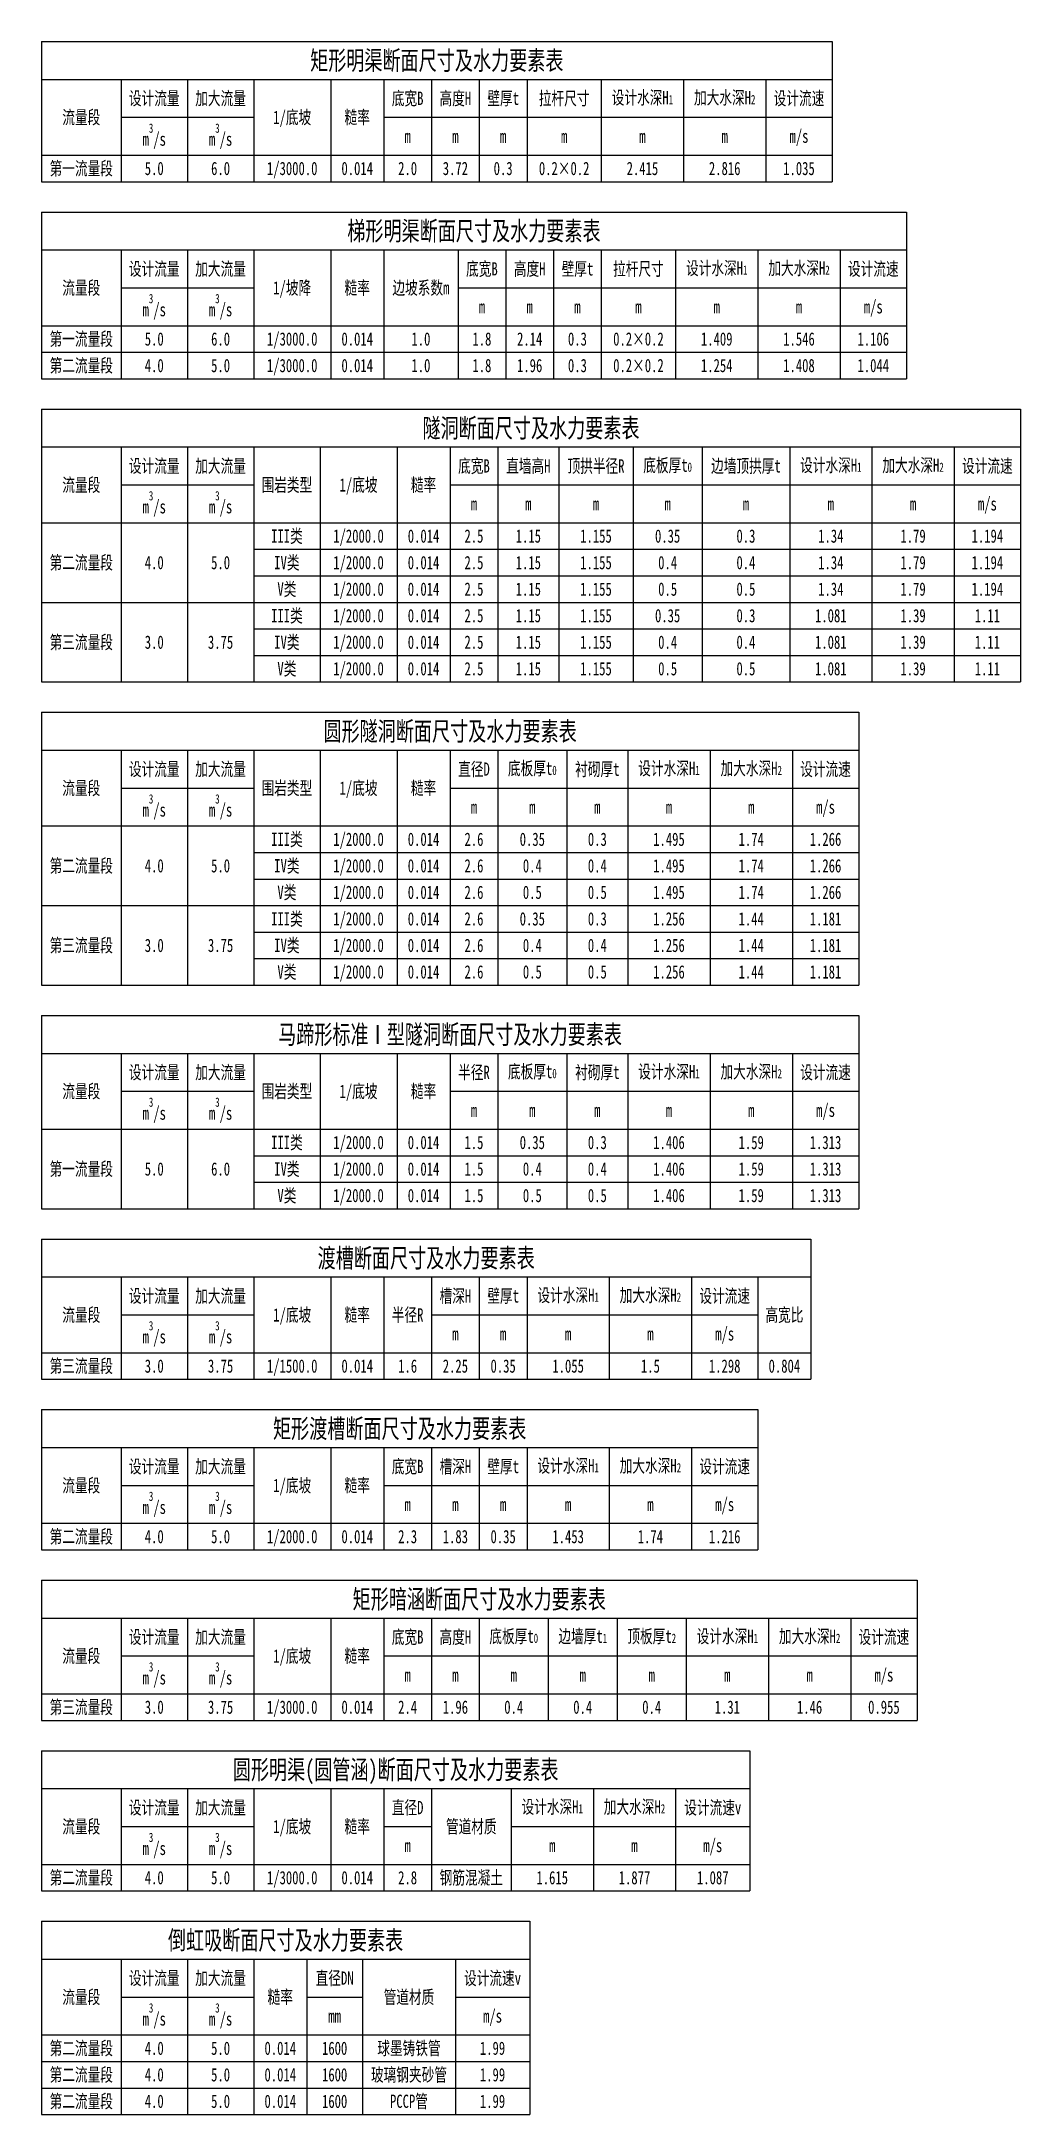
# Model space of a CAD drawing. Header units: metres. Extents: x 0 to 258, y -547 to 0.
import ezdxf
from ezdxf.enums import TextEntityAlignment as Align

# ---------------------------------------------------------------- set-up
doc = ezdxf.new("R2010")
doc.units = ezdxf.units.M
doc.styles.get("Standard").update_dxf_attribs({"font": '', "width": 0.7})
doc.styles.get('Standard').set_extended_font_data('仿宋')

msp = doc.modelspace()

# ---------------------------------------------------------------- linework, layer by layer
at = {"layer": 'TABLE'}
for p, q in [((0, 0), (208.6, 0)), ((0, 0), (0, -10)), ((208.6, 0), (208.6, -10)), ((0, -10), (208.6, -10)), ((0, -10), (0, -30)), ((21, -10), (21, -30)), ((38.5, -10), (38.5, -30)), ((56, -10), (56, -30)), ((76.3, -10), (76.3, -30)), ((90.3, -10), (90.3, -30)), ((102.9, -10), (102.9, -30)), ((115.5, -10), (115.5, -30)), ((128.1, -10), (128.1, -30)), ((147.7, -10), (147.7, -30)), ((169.4, -10), (169.4, -30)), ((191.1, -10), (191.1, -30)), ((208.6, -10), (208.6, -30)), ((21, -20), (38.5, -20)), ((38.5, -20), (56, -20)), ((90.3, -20), (102.9, -20)), ((102.9, -20), (115.5, -20)), ((115.5, -20), (128.1, -20)), ((128.1, -20), (147.7, -20)), ((147.7, -20), (169.4, -20)), ((169.4, -20), (191.1, -20)), ((191.1, -20), (208.6, -20)), ((0, -30), (208.6, -30)), ((0, -30), (208.6, -30)), ((0, -30), (0, -37)), ((21, -30), (21, -37)), ((38.5, -30), (38.5, -37)), ((56, -30), (56, -37)), ((76.3, -30), (76.3, -37)), ((90.3, -30), (90.3, -37)), ((102.9, -30), (102.9, -37)), ((115.5, -30), (115.5, -37)), ((128.1, -30), (128.1, -37)), ((147.7, -30), (147.7, -37)), ((169.4, -30), (169.4, -37)), ((191.1, -30), (191.1, -37)), ((208.6, -30), (208.6, -37)), ((0, -37), (208.6, -37)), ((0, -45), (228.2, -45)), ((0, -45), (0, -55)), ((228.2, -45), (228.2, -55)), ((0, -55), (228.2, -55)), ((0, -55), (0, -75)), ((21, -55), (21, -75)), ((38.5, -55), (38.5, -75)), ((56, -55), (56, -75)), ((76.3, -55), (76.3, -75)), ((90.3, -55), (90.3, -75)), ((109.9, -55), (109.9, -75)), ((122.5, -55), (122.5, -75)), ((135.1, -55), (135.1, -75)), ((147.7, -55), (147.7, -75)), ((167.3, -55), (167.3, -75)), ((189, -55), (189, -75)), ((210.7, -55), (210.7, -75)), ((228.2, -55), (228.2, -75)), ((21, -65), (38.5, -65)), ((38.5, -65), (56, -65)), ((109.9, -65), (122.5, -65)), ((122.5, -65), (135.1, -65)), ((135.1, -65), (147.7, -65)), ((147.7, -65), (167.3, -65)), ((167.3, -65), (189, -65)), ((189, -65), (210.7, -65)), ((210.7, -65), (228.2, -65)), ((0, -75), (228.2, -75)), ((0, -75), (228.2, -75)), ((0, -75), (0, -89)), ((21, -75), (21, -89)), ((38.5, -75), (38.5, -89)), ((56, -75), (56, -89)), ((76.3, -75), (76.3, -89)), ((90.3, -75), (90.3, -89)), ((109.9, -75), (109.9, -89)), ((122.5, -75), (122.5, -89)), ((135.1, -75), (135.1, -89)), ((147.7, -75), (147.7, -89)), ((167.3, -75), (167.3, -89)), ((189, -75), (189, -89)), ((210.7, -75), (210.7, -89)), ((228.2, -75), (228.2, -89)), ((0, -82), (228.2, -82)), ((0, -89), (228.2, -89)), ((0, -97), (258.3, -97)), ((0, -97), (0, -107)), ((258.3, -97), (258.3, -107)), ((0, -107), (258.3, -107)), ((0, -107), (0, -127)), ((21, -107), (21, -127)), ((38.5, -107), (38.5, -127)), ((56, -107), (56, -127)), ((73.5, -107), (73.5, -127)), ((93.8, -107), (93.8, -127)), ((107.8, -107), (107.8, -127)), ((120.4, -107), (120.4, -127)), ((136.5, -107), (136.5, -127)), ((156.1, -107), (156.1, -127)), ((174.3, -107), (174.3, -127)), ((197.4, -107), (197.4, -127)), ((219.1, -107), (219.1, -127)), ((240.8, -107), (240.8, -127)), ((258.3, -107), (258.3, -127)), ((21, -117), (38.5, -117)), ((38.5, -117), (56, -117)), ((107.8, -117), (120.4, -117)), ((120.4, -117), (136.5, -117)), ((136.5, -117), (156.1, -117)), ((156.1, -117), (174.3, -117)), ((174.3, -117), (197.4, -117)), ((197.4, -117), (219.1, -117)), ((219.1, -117), (240.8, -117)), ((240.8, -117), (258.3, -117)), ((0, -127), (258.3, -127)), ((0, -127), (258.3, -127)), ((0, -127), (0, -169)), ((21, -127), (21, -169)), ((38.5, -127), (38.5, -169)), ((56, -127), (56, -169)), ((73.5, -127), (73.5, -169)), ((93.8, -127), (93.8, -169)), ((107.8, -127), (107.8, -169)), ((120.4, -127), (120.4, -169)), ((136.5, -127), (136.5, -169)), ((156.1, -127), (156.1, -169)), ((174.3, -127), (174.3, -169)), ((197.4, -127), (197.4, -169)), ((219.1, -127), (219.1, -169)), ((240.8, -127), (240.8, -169)), ((258.3, -127), (258.3, -169)), ((56, -134), (258.3, -134)), ((56, -141), (258.3, -141)), ((0, -148), (258.3, -148)), ((56, -155), (258.3, -155)), ((56, -162), (258.3, -162)), ((0, -169), (258.3, -169)), ((0, -177), (215.6, -177)), ((0, -177), (0, -187)), ((215.6, -177), (215.6, -187)), ((0, -187), (215.6, -187)), ((0, -187), (0, -207)), ((21, -187), (21, -207)), ((38.5, -187), (38.5, -207)), ((56, -187), (56, -207)), ((73.5, -187), (73.5, -207)), ((93.8, -187), (93.8, -207)), ((107.8, -187), (107.8, -207)), ((120.4, -187), (120.4, -207)), ((138.6, -187), (138.6, -207)), ((154.7, -187), (154.7, -207)), ((176.4, -187), (176.4, -207)), ((198.1, -187), (198.1, -207)), ((215.6, -187), (215.6, -207)), ((21, -197), (38.5, -197)), ((38.5, -197), (56, -197)), ((107.8, -197), (120.4, -197)), ((120.4, -197), (138.6, -197)), ((138.6, -197), (154.7, -197)), ((154.7, -197), (176.4, -197)), ((176.4, -197), (198.1, -197)), ((198.1, -197), (215.6, -197)), ((0, -207), (215.6, -207)), ((0, -207), (215.6, -207)), ((0, -207), (0, -249)), ((21, -207), (21, -249)), ((38.5, -207), (38.5, -249)), ((56, -207), (56, -249)), ((73.5, -207), (73.5, -249)), ((93.8, -207), (93.8, -249)), ((107.8, -207), (107.8, -249)), ((120.4, -207), (120.4, -249)), ((138.6, -207), (138.6, -249)), ((154.7, -207), (154.7, -249)), ((176.4, -207), (176.4, -249)), ((198.1, -207), (198.1, -249)), ((215.6, -207), (215.6, -249)), ((56, -214), (215.6, -214)), ((56, -221), (215.6, -221)), ((0, -228), (215.6, -228)), ((56, -235), (215.6, -235)), ((56, -242), (215.6, -242)), ((0, -249), (215.6, -249)), ((0, -257), (215.6, -257)), ((0, -257), (0, -267)), ((215.6, -257), (215.6, -267)), ((0, -267), (215.6, -267)), ((0, -267), (0, -287)), ((21, -267), (21, -287)), ((38.5, -267), (38.5, -287)), ((56, -267), (56, -287)), ((73.5, -267), (73.5, -287)), ((93.8, -267), (93.8, -287)), ((107.8, -267), (107.8, -287)), ((120.4, -267), (120.4, -287)), ((138.6, -267), (138.6, -287)), ((154.7, -267), (154.7, -287)), ((176.4, -267), (176.4, -287)), ((198.1, -267), (198.1, -287)), ((215.6, -267), (215.6, -287)), ((21, -277), (38.5, -277)), ((38.5, -277), (56, -277)), ((107.8, -277), (120.4, -277)), ((120.4, -277), (138.6, -277)), ((138.6, -277), (154.7, -277)), ((154.7, -277), (176.4, -277)), ((176.4, -277), (198.1, -277)), ((198.1, -277), (215.6, -277)), ((0, -287), (215.6, -287)), ((0, -287), (215.6, -287)), ((0, -287), (0, -308)), ((21, -287), (21, -308)), ((38.5, -287), (38.5, -308)), ((56, -287), (56, -308)), ((73.5, -287), (73.5, -308)), ((93.8, -287), (93.8, -308)), ((107.8, -287), (107.8, -308)), ((120.4, -287), (120.4, -308)), ((138.6, -287), (138.6, -308)), ((154.7, -287), (154.7, -308)), ((176.4, -287), (176.4, -308)), ((198.1, -287), (198.1, -308)), ((215.6, -287), (215.6, -308)), ((56, -294), (215.6, -294)), ((56, -301), (215.6, -301)), ((0, -308), (215.6, -308)), ((0, -316), (203, -316)), ((0, -316), (0, -326)), ((203, -316), (203, -326)), ((0, -326), (203, -326)), ((0, -326), (0, -346)), ((21, -326), (21, -346)), ((38.5, -326), (38.5, -346)), ((56, -326), (56, -346)), ((76.3, -326), (76.3, -346)), ((90.3, -326), (90.3, -346)), ((102.9, -326), (102.9, -346)), ((115.5, -326), (115.5, -346)), ((128.1, -326), (128.1, -346)), ((149.8, -326), (149.8, -346)), ((171.5, -326), (171.5, -346)), ((189, -326), (189, -346)), ((203, -326), (203, -346)), ((21, -336), (38.5, -336)), ((38.5, -336), (56, -336)), ((102.9, -336), (115.5, -336)), ((115.5, -336), (128.1, -336)), ((128.1, -336), (149.8, -336)), ((149.8, -336), (171.5, -336)), ((171.5, -336), (189, -336)), ((0, -346), (203, -346)), ((0, -346), (203, -346)), ((0, -346), (0, -353)), ((21, -346), (21, -353)), ((38.5, -346), (38.5, -353)), ((56, -346), (56, -353)), ((76.3, -346), (76.3, -353)), ((90.3, -346), (90.3, -353)), ((102.9, -346), (102.9, -353)), ((115.5, -346), (115.5, -353)), ((128.1, -346), (128.1, -353)), ((149.8, -346), (149.8, -353)), ((171.5, -346), (171.5, -353)), ((189, -346), (189, -353)), ((203, -346), (203, -353)), ((0, -353), (203, -353)), ((0, -361), (189, -361)), ((0, -361), (0, -371)), ((189, -361), (189, -371)), ((0, -371), (189, -371)), ((0, -371), (0, -391)), ((21, -371), (21, -391)), ((38.5, -371), (38.5, -391)), ((56, -371), (56, -391)), ((76.3, -371), (76.3, -391)), ((90.3, -371), (90.3, -391)), ((102.9, -371), (102.9, -391)), ((115.5, -371), (115.5, -391)), ((128.1, -371), (128.1, -391)), ((149.8, -371), (149.8, -391)), ((171.5, -371), (171.5, -391)), ((189, -371), (189, -391)), ((21, -381), (38.5, -381)), ((38.5, -381), (56, -381)), ((90.3, -381), (102.9, -381)), ((102.9, -381), (115.5, -381)), ((115.5, -381), (128.1, -381)), ((128.1, -381), (149.8, -381)), ((149.8, -381), (171.5, -381)), ((171.5, -381), (189, -381)), ((0, -391), (189, -391)), ((0, -391), (189, -391)), ((0, -391), (0, -398)), ((21, -391), (21, -398)), ((38.5, -391), (38.5, -398)), ((56, -391), (56, -398)), ((76.3, -391), (76.3, -398)), ((90.3, -391), (90.3, -398)), ((102.9, -391), (102.9, -398)), ((115.5, -391), (115.5, -398)), ((128.1, -391), (128.1, -398)), ((149.8, -391), (149.8, -398)), ((171.5, -391), (171.5, -398)), ((189, -391), (189, -398)), ((0, -398), (189, -398)), ((0, -406), (231, -406)), ((0, -406), (0, -416)), ((231, -406), (231, -416)), ((0, -416), (231, -416)), ((0, -416), (0, -436)), ((21, -416), (21, -436)), ((38.5, -416), (38.5, -436)), ((56, -416), (56, -436)), ((76.3, -416), (76.3, -436)), ((90.3, -416), (90.3, -436)), ((102.9, -416), (102.9, -436)), ((115.5, -416), (115.5, -436)), ((133.7, -416), (133.7, -436)), ((151.9, -416), (151.9, -436)), ((170.1, -416), (170.1, -436)), ((191.8, -416), (191.8, -436)), ((213.5, -416), (213.5, -436)), ((231, -416), (231, -436)), ((21, -426), (38.5, -426)), ((38.5, -426), (56, -426)), ((90.3, -426), (102.9, -426)), ((102.9, -426), (115.5, -426)), ((115.5, -426), (133.7, -426)), ((133.7, -426), (151.9, -426)), ((151.9, -426), (170.1, -426)), ((170.1, -426), (191.8, -426)), ((191.8, -426), (213.5, -426)), ((213.5, -426), (231, -426)), ((0, -436), (231, -436)), ((0, -436), (231, -436)), ((0, -436), (0, -443)), ((21, -436), (21, -443)), ((38.5, -436), (38.5, -443)), ((56, -436), (56, -443)), ((76.3, -436), (76.3, -443)), ((90.3, -436), (90.3, -443)), ((102.9, -436), (102.9, -443)), ((115.5, -436), (115.5, -443)), ((133.7, -436), (133.7, -443)), ((151.9, -436), (151.9, -443)), ((170.1, -436), (170.1, -443)), ((191.8, -436), (191.8, -443)), ((213.5, -436), (213.5, -443)), ((231, -436), (231, -443)), ((0, -443), (231, -443)), ((0, -451), (186.9, -451)), ((0, -451), (0, -461)), ((186.9, -451), (186.9, -461)), ((0, -461), (186.9, -461)), ((0, -461), (0, -481)), ((21, -461), (21, -481)), ((38.5, -461), (38.5, -481)), ((56, -461), (56, -481)), ((76.3, -461), (76.3, -481)), ((90.3, -461), (90.3, -481)), ((102.9, -461), (102.9, -481)), ((123.9, -461), (123.9, -481)), ((145.6, -461), (145.6, -481)), ((167.3, -461), (167.3, -481)), ((186.9, -461), (186.9, -481)), ((21, -471), (38.5, -471)), ((38.5, -471), (56, -471)), ((90.3, -471), (102.9, -471)), ((123.9, -471), (145.6, -471)), ((145.6, -471), (167.3, -471)), ((167.3, -471), (186.9, -471)), ((0, -481), (186.9, -481)), ((0, -481), (186.9, -481)), ((0, -481), (0, -488)), ((21, -481), (21, -488)), ((38.5, -481), (38.5, -488)), ((56, -481), (56, -488)), ((76.3, -481), (76.3, -488)), ((90.3, -481), (90.3, -488)), ((102.9, -481), (102.9, -488)), ((123.9, -481), (123.9, -488)), ((145.6, -481), (145.6, -488)), ((167.3, -481), (167.3, -488)), ((186.9, -481), (186.9, -488)), ((0, -488), (186.9, -488)), ((0, -496), (128.8, -496)), ((0, -496), (0, -506)), ((128.8, -496), (128.8, -506)), ((0, -506), (128.8, -506)), ((0, -506), (0, -526)), ((21, -506), (21, -526)), ((38.5, -506), (38.5, -526)), ((56, -506), (56, -526)), ((70, -506), (70, -526)), ((84.7, -506), (84.7, -526)), ((109.2, -506), (109.2, -526)), ((128.8, -506), (128.8, -526)), ((21, -516), (38.5, -516)), ((38.5, -516), (56, -516)), ((70, -516), (84.7, -516)), ((109.2, -516), (128.8, -516)), ((0, -526), (128.8, -526)), ((0, -526), (128.8, -526)), ((0, -526), (0, -547)), ((21, -526), (21, -547)), ((38.5, -526), (38.5, -547)), ((56, -526), (56, -547)), ((70, -526), (70, -547)), ((84.7, -526), (84.7, -547)), ((109.2, -526), (109.2, -547)), ((128.8, -526), (128.8, -547)), ((0, -533), (128.8, -533)), ((0, -540), (128.8, -540)), ((0, -547), (128.8, -547))]:
    msp.add_line(p, q, dxfattribs=at)

# ---------------------------------------------------------------- texts
at = {"layer": 'TABLE', "width": 0.7}
for s, height, p in [('矩形明渠断面尺寸及水力要素表', 5, (104.3, -5)), ('设计流量', 3.5, (29.75, -15)), ('加大流量', 3.5, (47.25, -15)), ('底宽B', 3.5, (96.6, -15)), ('高度H', 3.5, (109.2, -15)), ('壁厚t', 3.5, (121.8, -15)), ('拉杆尺寸', 3.5, (137.9, -15)), ('设计流速', 3.5, (199.85, -15)), ('流量段', 3.5, (10.5, -20)), ('1/底坡', 3.5, (66.15, -20)), ('糙率', 3.5, (83.3, -20)), ('m', 3.5, (96.6, -25)), ('m', 3.5, (109.2, -25)), ('m', 3.5, (121.8, -25)), ('m', 3.5, (137.9, -25)), ('m', 3.5, (158.55, -25)), ('m', 3.5, (180.25, -25)), ('m/s', 3.5, (199.85, -25)), ('第一流量段', 3.5, (10.5, -33.5)), ('5.0', 3.5, (29.75, -33.5)), ('6.0', 3.5, (47.25, -33.5)), ('1/3000.0', 3.5, (66.15, -33.5)), ('0.014', 3.5, (83.3, -33.5)), ('2.0', 3.5, (96.6, -33.5)), ('3.72', 3.5, (109.2, -33.5)), ('0.3', 3.5, (121.8, -33.5)), ('0.2×0.2', 3.5, (137.9, -33.5)), ('2.415', 3.5, (158.55, -33.5)), ('2.816', 3.5, (180.25, -33.5)), ('1.035', 3.5, (199.85, -33.5)), ('梯形明渠断面尺寸及水力要素表', 5, (114.1, -50)), ('设计流量', 3.5, (29.75, -60)), ('加大流量', 3.5, (47.25, -60)), ('底宽B', 3.5, (116.2, -60)), ('高度H', 3.5, (128.8, -60)), ('壁厚t', 3.5, (141.4, -60)), ('拉杆尺寸', 3.5, (157.5, -60)), ('设计流速', 3.5, (219.45, -60)), ('流量段', 3.5, (10.5, -65)), ('1/坡降', 3.5, (66.15, -65)), ('糙率', 3.5, (83.3, -65)), ('边坡系数m', 3.5, (100.1, -65)), ('m', 3.5, (116.2, -70)), ('m', 3.5, (128.8, -70)), ('m', 3.5, (141.4, -70)), ('m', 3.5, (157.5, -70)), ('m', 3.5, (178.15, -70)), ('m', 3.5, (199.85, -70)), ('m/s', 3.5, (219.45, -70)), ('第一流量段', 3.5, (10.5, -78.5)), ('1/3000.0', 3.5, (66.15, -78.5)), ('5.0', 3.5, (29.75, -78.5)), ('6.0', 3.5, (47.25, -78.5)), ('0.014', 3.5, (83.3, -78.5)), ('1.0', 3.5, (100.1, -78.5)), ('1.8', 3.5, (116.2, -78.5)), ('2.14', 3.5, (128.8, -78.5)), ('0.3', 3.5, (141.4, -78.5)), ('0.2×0.2', 3.5, (157.5, -78.5)), ('1.409', 3.5, (178.15, -78.5)), ('1.546', 3.5, (199.85, -78.5)), ('1.106', 3.5, (219.45, -78.5)), ('第二流量段', 3.5, (10.5, -85.5)), ('4.0', 3.5, (29.75, -85.5)), ('5.0', 3.5, (47.25, -85.5)), ('1/3000.0', 3.5, (66.15, -85.5)), ('0.014', 3.5, (83.3, -85.5)), ('1.0', 3.5, (100.1, -85.5)), ('1.8', 3.5, (116.2, -85.5)), ('1.96', 3.5, (128.8, -85.5)), ('0.3', 3.5, (141.4, -85.5)), ('0.2×0.2', 3.5, (157.5, -85.5)), ('1.254', 3.5, (178.15, -85.5)), ('1.408', 3.5, (199.85, -85.5)), ('1.044', 3.5, (219.45, -85.5)), ('隧洞断面尺寸及水力要素表', 5, (129.15, -102)), ('流量段', 3.5, (10.5, -117)), ('设计流量', 3.5, (29.75, -112)), ('加大流量', 3.5, (47.25, -112)), ('围岩类型', 3.5, (64.75, -117)), ('1/底坡', 3.5, (83.65, -117)), ('糙率', 3.5, (100.8, -117)), ('底宽B', 3.5, (114.1, -112)), ('直墙高H', 3.5, (128.45, -112)), ('顶拱半径R', 3.5, (146.3, -112)), ('边墙顶拱厚t', 3.5, (185.85, -112)), ('设计流速', 3.5, (249.55, -112)), ('m/s', 3.5, (249.55, -122)), ('m', 3.5, (114.1, -122)), ('m', 3.5, (128.45, -122)), ('m', 3.5, (146.3, -122)), ('m', 3.5, (165.2, -122)), ('m', 3.5, (185.85, -122)), ('m', 3.5, (208.25, -122)), ('m', 3.5, (229.95, -122)), ('III类', 3.5, (64.75, -130.5)), ('1/2000.0', 3.5, (83.65, -130.5)), ('0.014', 3.5, (100.8, -130.5)), ('2.5', 3.5, (114.1, -130.5)), ('1.15', 3.5, (128.45, -130.5)), ('1.155', 3.5, (146.3, -130.5)), ('0.35', 3.5, (165.2, -130.5)), ('0.3', 3.5, (185.85, -130.5)), ('1.34', 3.5, (208.25, -130.5)), ('1.79', 3.5, (229.95, -130.5)), ('1.194', 3.5, (249.55, -130.5)), ('第二流量段', 3.5, (10.5, -137.5)), ('4.0', 3.5, (29.75, -137.5)), ('5.0', 3.5, (47.25, -137.5)), ('IV类', 3.5, (64.75, -137.5)), ('1/2000.0', 3.5, (83.65, -137.5)), ('0.014', 3.5, (100.8, -137.5)), ('2.5', 3.5, (114.1, -137.5)), ('1.15', 3.5, (128.45, -137.5)), ('1.155', 3.5, (146.3, -137.5)), ('0.4', 3.5, (165.2, -137.5)), ('0.4', 3.5, (185.85, -137.5)), ('1.34', 3.5, (208.25, -137.5)), ('1.79', 3.5, (229.95, -137.5)), ('1.194', 3.5, (249.55, -137.5)), ('V类', 3.5, (64.75, -144.5)), ('1/2000.0', 3.5, (83.65, -144.5)), ('0.014', 3.5, (100.8, -144.5)), ('2.5', 3.5, (114.1, -144.5)), ('1.15', 3.5, (128.45, -144.5)), ('1.155', 3.5, (146.3, -144.5)), ('0.5', 3.5, (165.2, -144.5)), ('0.5', 3.5, (185.85, -144.5)), ('1.34', 3.5, (208.25, -144.5)), ('1.79', 3.5, (229.95, -144.5)), ('1.194', 3.5, (249.55, -144.5)), ('III类', 3.5, (64.75, -151.5)), ('1/2000.0', 3.5, (83.65, -151.5)), ('0.014', 3.5, (100.8, -151.5)), ('2.5', 3.5, (114.1, -151.5)), ('1.15', 3.5, (128.45, -151.5)), ('1.155', 3.5, (146.3, -151.5)), ('0.35', 3.5, (165.2, -151.5)), ('0.3', 3.5, (185.85, -151.5)), ('1.081', 3.5, (208.25, -151.5)), ('1.39', 3.5, (229.95, -151.5)), ('1.11', 3.5, (249.55, -151.5)), ('第三流量段', 3.5, (10.5, -158.5)), ('3.0', 3.5, (29.75, -158.5)), ('3.75', 3.5, (47.25, -158.5)), ('IV类', 3.5, (64.75, -158.5)), ('1/2000.0', 3.5, (83.65, -158.5)), ('0.014', 3.5, (100.8, -158.5)), ('2.5', 3.5, (114.1, -158.5)), ('1.15', 3.5, (128.45, -158.5)), ('1.155', 3.5, (146.3, -158.5)), ('0.4', 3.5, (165.2, -158.5)), ('0.4', 3.5, (185.85, -158.5)), ('1.081', 3.5, (208.25, -158.5)), ('1.39', 3.5, (229.95, -158.5)), ('1.11', 3.5, (249.55, -158.5)), ('V类', 3.5, (64.75, -165.5)), ('1/2000.0', 3.5, (83.65, -165.5)), ('0.014', 3.5, (100.8, -165.5)), ('2.5', 3.5, (114.1, -165.5)), ('1.15', 3.5, (128.45, -165.5)), ('1.155', 3.5, (146.3, -165.5)), ('0.5', 3.5, (165.2, -165.5)), ('0.5', 3.5, (185.85, -165.5)), ('1.081', 3.5, (208.25, -165.5)), ('1.39', 3.5, (229.95, -165.5)), ('1.11', 3.5, (249.55, -165.5)), ('圆形隧洞断面尺寸及水力要素表', 5, (107.8, -182)), ('设计流量', 3.5, (29.75, -192)), ('加大流量', 3.5, (47.25, -192)), ('直径D', 3.5, (114.1, -192)), ('衬砌厚t', 3.5, (146.65, -192)), ('设计流速', 3.5, (206.85, -192)), ('流量段', 3.5, (10.5, -197)), ('围岩类型', 3.5, (64.75, -197)), ('1/底坡', 3.5, (83.65, -197)), ('糙率', 3.5, (100.8, -197)), ('m', 3.5, (114.1, -202)), ('m', 3.5, (129.5, -202)), ('m', 3.5, (146.65, -202)), ('m', 3.5, (165.55, -202)), ('m', 3.5, (187.25, -202)), ('m/s', 3.5, (206.85, -202)), ('III类', 3.5, (64.75, -210.5)), ('1/2000.0', 3.5, (83.65, -210.5)), ('0.014', 3.5, (100.8, -210.5)), ('2.6', 3.5, (114.1, -210.5)), ('0.35', 3.5, (129.5, -210.5)), ('0.3', 3.5, (146.65, -210.5)), ('1.495', 3.5, (165.55, -210.5)), ('1.74', 3.5, (187.25, -210.5)), ('1.266', 3.5, (206.85, -210.5)), ('第二流量段', 3.5, (10.5, -217.5)), ('4.0', 3.5, (29.75, -217.5)), ('5.0', 3.5, (47.25, -217.5)), ('IV类', 3.5, (64.75, -217.5)), ('1/2000.0', 3.5, (83.65, -217.5)), ('0.014', 3.5, (100.8, -217.5)), ('2.6', 3.5, (114.1, -217.5)), ('0.4', 3.5, (129.5, -217.5)), ('0.4', 3.5, (146.65, -217.5)), ('1.495', 3.5, (165.55, -217.5)), ('1.74', 3.5, (187.25, -217.5)), ('1.266', 3.5, (206.85, -217.5)), ('V类', 3.5, (64.75, -224.5)), ('1/2000.0', 3.5, (83.65, -224.5)), ('0.014', 3.5, (100.8, -224.5)), ('2.6', 3.5, (114.1, -224.5)), ('0.5', 3.5, (129.5, -224.5)), ('0.5', 3.5, (146.65, -224.5)), ('1.495', 3.5, (165.55, -224.5)), ('1.74', 3.5, (187.25, -224.5)), ('1.266', 3.5, (206.85, -224.5)), ('III类', 3.5, (64.75, -231.5)), ('1/2000.0', 3.5, (83.65, -231.5)), ('0.014', 3.5, (100.8, -231.5)), ('2.6', 3.5, (114.1, -231.5)), ('0.35', 3.5, (129.5, -231.5)), ('0.3', 3.5, (146.65, -231.5)), ('1.256', 3.5, (165.55, -231.5)), ('1.44', 3.5, (187.25, -231.5)), ('1.181', 3.5, (206.85, -231.5)), ('第三流量段', 3.5, (10.5, -238.5)), ('3.0', 3.5, (29.75, -238.5)), ('3.75', 3.5, (47.25, -238.5)), ('IV类', 3.5, (64.75, -238.5)), ('1/2000.0', 3.5, (83.65, -238.5)), ('0.014', 3.5, (100.8, -238.5)), ('2.6', 3.5, (114.1, -238.5)), ('0.4', 3.5, (129.5, -238.5)), ('0.4', 3.5, (146.65, -238.5)), ('1.256', 3.5, (165.55, -238.5)), ('1.44', 3.5, (187.25, -238.5)), ('1.181', 3.5, (206.85, -238.5)), ('V类', 3.5, (64.75, -245.5)), ('1/2000.0', 3.5, (83.65, -245.5)), ('0.014', 3.5, (100.8, -245.5)), ('2.6', 3.5, (114.1, -245.5)), ('0.5', 3.5, (129.5, -245.5)), ('0.5', 3.5, (146.65, -245.5)), ('1.256', 3.5, (165.55, -245.5)), ('1.44', 3.5, (187.25, -245.5)), ('1.181', 3.5, (206.85, -245.5)), ('马蹄形标准Ⅰ型隧洞断面尺寸及水力要素表', 5, (107.8, -262)), ('设计流量', 3.5, (29.75, -272)), ('加大流量', 3.5, (47.25, -272)), ('半径R', 3.5, (114.1, -272)), ('衬砌厚t', 3.5, (146.65, -272)), ('设计流速', 3.5, (206.85, -272)), ('流量段', 3.5, (10.5, -277)), ('围岩类型', 3.5, (64.75, -277)), ('1/底坡', 3.5, (83.65, -277)), ('糙率', 3.5, (100.8, -277)), ('m', 3.5, (114.1, -282)), ('m', 3.5, (129.5, -282)), ('m', 3.5, (146.65, -282)), ('m', 3.5, (165.55, -282)), ('m', 3.5, (187.25, -282)), ('m/s', 3.5, (206.85, -282)), ('III类', 3.5, (64.75, -290.5)), ('1/2000.0', 3.5, (83.65, -290.5)), ('0.014', 3.5, (100.8, -290.5)), ('1.5', 3.5, (114.1, -290.5)), ('0.35', 3.5, (129.5, -290.5)), ('0.3', 3.5, (146.65, -290.5)), ('1.406', 3.5, (165.55, -290.5)), ('1.59', 3.5, (187.25, -290.5)), ('1.313', 3.5, (206.85, -290.5)), ('第一流量段', 3.5, (10.5, -297.5)), ('IV类', 3.5, (64.75, -297.5)), ('5.0', 3.5, (29.75, -297.5)), ('6.0', 3.5, (47.25, -297.5)), ('1/2000.0', 3.5, (83.65, -297.5)), ('0.014', 3.5, (100.8, -297.5)), ('1.5', 3.5, (114.1, -297.5)), ('0.4', 3.5, (129.5, -297.5)), ('0.4', 3.5, (146.65, -297.5)), ('1.406', 3.5, (165.55, -297.5)), ('1.59', 3.5, (187.25, -297.5)), ('1.313', 3.5, (206.85, -297.5)), ('V类', 3.5, (64.75, -304.5)), ('1/2000.0', 3.5, (83.65, -304.5)), ('0.014', 3.5, (100.8, -304.5)), ('1.5', 3.5, (114.1, -304.5)), ('0.5', 3.5, (129.5, -304.5)), ('0.5', 3.5, (146.65, -304.5)), ('1.406', 3.5, (165.55, -304.5)), ('1.59', 3.5, (187.25, -304.5)), ('1.313', 3.5, (206.85, -304.5)), ('渡槽断面尺寸及水力要素表', 5, (101.5, -321)), ('设计流量', 3.5, (29.75, -331)), ('加大流量', 3.5, (47.25, -331)), ('槽深H', 3.5, (109.2, -331)), ('壁厚t', 3.5, (121.8, -331)), ('设计流速', 3.5, (180.25, -331)), ('流量段', 3.5, (10.5, -336)), ('1/底坡', 3.5, (66.15, -336)), ('糙率', 3.5, (83.3, -336)), ('半径R', 3.5, (96.6, -336)), ('m/s', 3.5, (180.25, -341)), ('高宽比', 3.5, (196, -336)), ('m', 3.5, (109.2, -341)), ('m', 3.5, (121.8, -341)), ('m', 3.5, (138.95, -341)), ('m', 3.5, (160.65, -341)), ('第三流量段', 3.5, (10.5, -349.5)), ('3.0', 3.5, (29.75, -349.5)), ('3.75', 3.5, (47.25, -349.5)), ('1/1500.0', 3.5, (66.15, -349.5)), ('0.014', 3.5, (83.3, -349.5)), ('1.6', 3.5, (96.6, -349.5)), ('2.25', 3.5, (109.2, -349.5)), ('0.35', 3.5, (121.8, -349.5)), ('1.055', 3.5, (138.95, -349.5)), ('1.5', 3.5, (160.65, -349.5)), ('1.298', 3.5, (180.25, -349.5)), ('0.804', 3.5, (196, -349.5)), ('矩形渡槽断面尺寸及水力要素表', 5, (94.5, -366)), ('设计流量', 3.5, (29.75, -376)), ('加大流量', 3.5, (47.25, -376)), ('底宽B', 3.5, (96.6, -376)), ('槽深H', 3.5, (109.2, -376)), ('壁厚t', 3.5, (121.8, -376)), ('设计流速', 3.5, (180.25, -376)), ('流量段', 3.5, (10.5, -381)), ('1/底坡', 3.5, (66.15, -381)), ('糙率', 3.5, (83.3, -381)), ('m', 3.5, (96.6, -386)), ('m', 3.5, (109.2, -386)), ('m', 3.5, (121.8, -386)), ('m', 3.5, (138.95, -386)), ('m', 3.5, (160.65, -386)), ('m/s', 3.5, (180.25, -386)), ('第二流量段', 3.5, (10.5, -394.5)), ('4.0', 3.5, (29.75, -394.5)), ('5.0', 3.5, (47.25, -394.5)), ('1/2000.0', 3.5, (66.15, -394.5)), ('0.014', 3.5, (83.3, -394.5)), ('2.3', 3.5, (96.6, -394.5)), ('1.83', 3.5, (109.2, -394.5)), ('0.35', 3.5, (121.8, -394.5)), ('1.453', 3.5, (138.95, -394.5)), ('1.74', 3.5, (160.65, -394.5)), ('1.216', 3.5, (180.25, -394.5)), ('矩形暗涵断面尺寸及水力要素表', 5, (115.5, -411)), ('设计流量', 3.5, (29.75, -421)), ('加大流量', 3.5, (47.25, -421)), ('底宽B', 3.5, (96.6, -421)), ('高度H', 3.5, (109.2, -421)), ('设计流速', 3.5, (222.25, -421)), ('流量段', 3.5, (10.5, -426)), ('1/底坡', 3.5, (66.15, -426)), ('糙率', 3.5, (83.3, -426)), ('m', 3.5, (96.6, -431)), ('m', 3.5, (109.2, -431)), ('m', 3.5, (124.6, -431)), ('m', 3.5, (142.8, -431)), ('m', 3.5, (161, -431)), ('m', 3.5, (180.95, -431)), ('m', 3.5, (202.65, -431)), ('m/s', 3.5, (222.25, -431)), ('第三流量段', 3.5, (10.5, -439.5)), ('1/3000.0', 3.5, (66.15, -439.5)), ('3.0', 3.5, (29.75, -439.5)), ('3.75', 3.5, (47.25, -439.5)), ('0.014', 3.5, (83.3, -439.5)), ('2.4', 3.5, (96.6, -439.5)), ('1.96', 3.5, (109.2, -439.5)), ('0.4', 3.5, (124.6, -439.5)), ('0.4', 3.5, (142.8, -439.5)), ('0.4', 3.5, (161, -439.5)), ('1.31', 3.5, (180.95, -439.5)), ('1.46', 3.5, (202.65, -439.5)), ('0.955', 3.5, (222.25, -439.5)), ('圆形明渠(圆管涵)断面尺寸及水力要素表', 5, (93.45, -456)), ('设计流量', 3.5, (29.75, -466)), ('加大流量', 3.5, (47.25, -466)), ('直径D', 3.5, (96.6, -466)), ('设计流速v', 3.5, (177.1, -466)), ('流量段', 3.5, (10.5, -471)), ('1/底坡', 3.5, (66.15, -471)), ('糙率', 3.5, (83.3, -471)), ('管道材质', 3.5, (113.4, -471)), ('m', 3.5, (96.6, -476)), ('m', 3.5, (134.75, -476)), ('m', 3.5, (156.45, -476)), ('m/s', 3.5, (177.1, -476)), ('第二流量段', 3.5, (10.5, -484.5)), ('4.0', 3.5, (29.75, -484.5)), ('5.0', 3.5, (47.25, -484.5)), ('1/3000.0', 3.5, (66.15, -484.5)), ('0.014', 3.5, (83.3, -484.5)), ('2.8', 3.5, (96.6, -484.5)), ('钢筋混凝土', 3.5, (113.4, -484.5)), ('1.615', 3.5, (134.75, -484.5)), ('1.877', 3.5, (156.45, -484.5)), ('1.087', 3.5, (177.1, -484.5)), ('倒虹吸断面尺寸及水力要素表', 5, (64.4, -501)), ('流量段', 3.5, (10.5, -516)), ('设计流量', 3.5, (29.75, -511)), ('加大流量', 3.5, (47.25, -511)), ('糙率', 3.5, (63, -516)), ('直径DN', 3.5, (77.35, -511)), ('管道材质', 3.5, (96.95, -516)), ('设计流速v', 3.5, (119, -511)), ('m/s', 3.5, (119, -521)), ('mm', 3.5, (77.35, -521)), ('第二流量段', 3.5, (10.5, -529.5)), ('4.0', 3.5, (29.75, -529.5)), ('5.0', 3.5, (47.25, -529.5)), ('0.014', 3.5, (63, -529.5)), ('1600', 3.5, (77.35, -529.5)), ('球墨铸铁管', 3.5, (96.95, -529.5)), ('1.99', 3.5, (119, -529.5)), ('第二流量段', 3.5, (10.5, -536.5)), ('4.0', 3.5, (29.75, -536.5)), ('5.0', 3.5, (47.25, -536.5)), ('0.014', 3.5, (63, -536.5)), ('1600', 3.5, (77.35, -536.5)), ('玻璃钢夹砂管', 3.5, (96.95, -536.5)), ('1.99', 3.5, (119, -536.5)), ('第二流量段', 3.5, (10.5, -543.5)), ('PCCP管', 3.5, (96.95, -543.5)), ('4.0', 3.5, (29.75, -543.5)), ('5.0', 3.5, (47.25, -543.5)), ('0.014', 3.5, (63, -543.5)), ('1600', 3.5, (77.35, -543.5)), ('1.99', 3.5, (119, -543.5))]:
    msp.add_text(s, height=height, dxfattribs=at).set_placement(p, align=Align.MIDDLE_CENTER)
at = {"layer": 'TABLE', "char_height": 3.5, "attachment_point": 5}
for s, insert in [('设计水深H{\\H0.7x;\\S^ 1;}', (158.55, -15)), ('加大水深H{\\H0.7x;\\S^ 2;}', (180.25, -15)), ('m{\\H0.7x;\\S3^ ;}/s', (29.75, -25)), ('m{\\H0.7x;\\S3^ ;}/s', (47.25, -25)), ('设计水深H{\\H0.7x;\\S^ 1;}', (178.15, -60)), ('加大水深H{\\H0.7x;\\S^ 2;}', (199.85, -60)), ('m{\\H0.7x;\\S3^ ;}/s', (29.75, -70)), ('m{\\H0.7x;\\S3^ ;}/s', (47.25, -70)), ('底板厚t{\\H0.7x;\\S^ 0;}', (165.2, -112)), ('设计水深H{\\H0.7x;\\S^ 1;}', (208.25, -112)), ('加大水深H{\\H0.7x;\\S^ 2;}', (229.95, -112)), ('m{\\H0.7x;\\S3^ ;}/s', (29.75, -122)), ('m{\\H0.7x;\\S3^ ;}/s', (47.25, -122)), ('底板厚t{\\H0.7x;\\S^ 0;}', (129.5, -192)), ('设计水深H{\\H0.7x;\\S^ 1;}', (165.55, -192)), ('加大水深H{\\H0.7x;\\S^ 2;}', (187.25, -192)), ('m{\\H0.7x;\\S3^ ;}/s', (29.75, -202)), ('m{\\H0.7x;\\S3^ ;}/s', (47.25, -202)), ('底板厚t{\\H0.7x;\\S^ 0;}', (129.5, -272)), ('设计水深H{\\H0.7x;\\S^ 1;}', (165.55, -272)), ('加大水深H{\\H0.7x;\\S^ 2;}', (187.25, -272)), ('m{\\H0.7x;\\S3^ ;}/s', (29.75, -282)), ('m{\\H0.7x;\\S3^ ;}/s', (47.25, -282)), ('设计水深H{\\H0.7x;\\S^ 1;}', (138.95, -331)), ('加大水深H{\\H0.7x;\\S^ 2;}', (160.65, -331)), ('m{\\H0.7x;\\S3^ ;}/s', (29.75, -341)), ('m{\\H0.7x;\\S3^ ;}/s', (47.25, -341)), ('设计水深H{\\H0.7x;\\S^ 1;}', (138.95, -376)), ('加大水深H{\\H0.7x;\\S^ 2;}', (160.65, -376)), ('m{\\H0.7x;\\S3^ ;}/s', (29.75, -386)), ('m{\\H0.7x;\\S3^ ;}/s', (47.25, -386)), ('底板厚t{\\H0.7x;\\S^ 0;}', (124.6, -421)), ('边墙厚t{\\H0.7x;\\S^ 1;}', (142.8, -421)), ('顶板厚t{\\H0.7x;\\S^ 2;}', (161, -421)), ('设计水深H{\\H0.7x;\\S^ 1;}', (180.95, -421)), ('加大水深H{\\H0.7x;\\S^ 2;}', (202.65, -421)), ('m{\\H0.7x;\\S3^ ;}/s', (29.75, -431)), ('m{\\H0.7x;\\S3^ ;}/s', (47.25, -431)), ('设计水深H{\\H0.7x;\\S^ 1;}', (134.75, -466)), ('加大水深H{\\H0.7x;\\S^ 2;}', (156.45, -466)), ('m{\\H0.7x;\\S3^ ;}/s', (29.75, -476)), ('m{\\H0.7x;\\S3^ ;}/s', (47.25, -476)), ('m{\\H0.7x;\\S3^ ;}/s', (29.75, -521)), ('m{\\H0.7x;\\S3^ ;}/s', (47.25, -521))]:
    msp.add_mtext(s, dxfattribs=dict(at, insert=insert))

doc.saveas('drawing.dxf')
